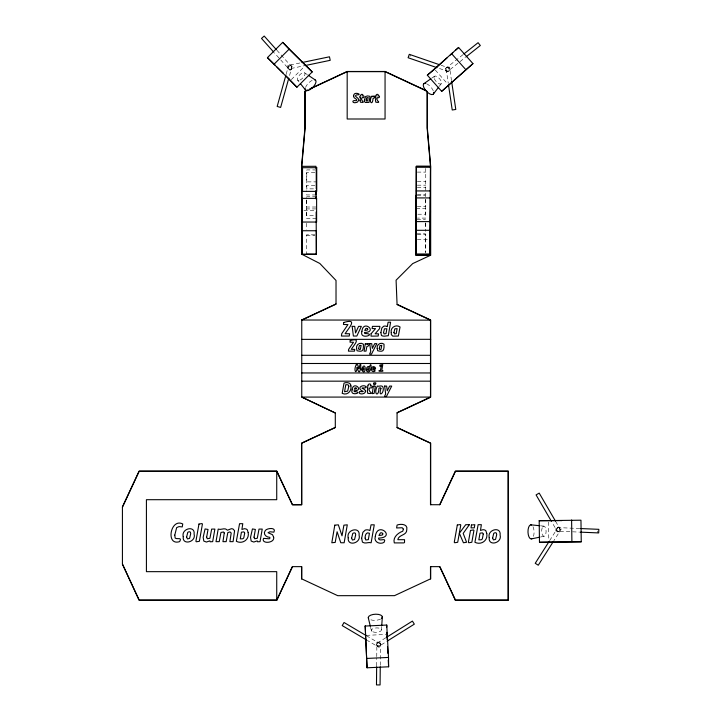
<?xml version="1.0" encoding="UTF-8"?>
<svg xmlns="http://www.w3.org/2000/svg" width="721" height="721" viewBox="0 0 721 721"><rect width="100%" height="100%" fill="white"/><g stroke="black" fill="none" stroke-linecap="round" stroke-linejoin="round"><path stroke-width="0.54" stroke-dasharray="3.6 2.7" d="M376.659 665.853L376.741 657.786M376.75 656.66L376.894 642.078L380.49 642.105L380.264 665.889M559.469 531.251L559.622 527.664M597.358 532.873L597.439 531.08M381.472 629.748L381.688 626.504M286.21 74.056L288.688 65.187L292.149 66.152L289.139 76.967M409.952 56.463L410.528 54.769M445.236 70.487L446.398 67.089M376.011 645.556L377.84 642.456M549.672 540.579L558.216 527.132L561.253 529.061L553.908 540.615M439.251 86.358L441.234 83.762M291.329 79.598L304.298 66.62M287.67 67.702L290.356 65.305M462.99 54.67L444.533 69.324L446.768 72.145L465.396 57.356M431.654 78.21L434.312 76.345M385.798 637.761L376.101 643.835L378.002 646.881L386.762 641.402M555.801 528.844L558.91 527.033M299.837 62.988L287.535 65.557L288.274 69.081L303.865 65.827M540.894 536.92L544.094 536.262M446.47 71.172L450.03 70.64M366.358 635.354L385.762 634.453M316.249 169.922L306.785 169.922L306.785 188.857L314.149 188.857M417.342 172.103L425.75 172.103M314.906 172.409L306.488 172.409L306.488 181.881L315.96 181.881M417.342 181.575L425.75 181.575M417.342 185.18L425.75 185.18M314.906 185.486L306.488 185.486L306.488 189.695M417.324 187.37L425.741 187.37M417.342 194.643L425.75 194.643L425.741 168.435M315.96 194.949L306.488 194.949L306.488 190.741M417.207 195.283L425.624 195.283L425.624 214.218L416.152 214.218M316.131 196.77L306.659 196.77L306.659 215.714L314.023 215.714M417.342 206.711L425.75 206.711L425.75 199.347M315.96 207.017L306.488 207.017L306.488 197.554M416.287 208.621L425.75 208.621L425.75 218.093L417.342 218.093M315.96 208.928L306.488 208.928L306.488 218.4L315.96 218.4M303.938 210.289L315.96 210.289M417.053 219.698L425.471 219.698M417.035 233.802L425.453 233.802L425.453 252.738M417.342 234.514L425.75 234.514L425.75 252.332M314.906 234.821L306.488 234.821L306.488 254.234M306.488 235.289L314.906 235.289M417.378 239.345L429.401 239.345M376.858 645.674L380.454 645.71M579.792 528.52L556.026 527.511L555.873 531.098L579.639 532.116M540.471 525.798L543.706 526.114M287.724 68.648L291.185 69.622M441.099 65.26L449.805 68.252L448.633 71.658L437.809 67.936M366.439 635.724L380.94 644.286L379.111 647.386L367.322 640.419M556.288 530.169L559.325 532.098M304.668 72.83L307.371 74.66M276.9 50.263L292.753 67.99L290.067 70.388L274.359 52.822M435.268 70.045L447.462 83.753M297.665 80.184L299.017 81.879M447.353 67.089L449.589 69.91M379.147 641.924L381.058 644.971M555.648 521.409L560.722 530.151L557.603 531.954L551.853 522.058M370.576 627.288L371.351 630.46M291.059 64.827L291.789 68.342M451.508 80.626L449.498 67.08L445.939 67.612L448.282 83.366M548.555 521.986L548.798 540.326M425.75 223.014L425.75 231.432M425.471 222.861L425.471 229.17M306.506 223.294L306.488 229.629M380.571 619.069A7.057 3.055 -3.1 0 1 370.63 619.772M305.533 87.466A7.057 3.055 -45.5 0 1 312.409 80.256M426.571 83.762A7.057 3.055 47.9 0 1 433.375 91.053M532.999 526.663A7.057 3.055 88.8 0 1 533.378 536.622M373.045 631.902A5.074 2.199 -3.1 0 0 381.382 630.325A5.074 2.199 -3.1 0 0 374.812 628.09A5.074 2.199 -3.1 0 0 373.045 631.902M299.891 80.103A5.074 2.199 -45.5 0 0 304.992 73.326A5.074 2.199 -45.5 0 0 298.62 76.102A5.074 2.199 -45.5 0 0 299.891 80.103M434.258 78.562A5.074 2.199 47.9 0 0 440.729 84.051A5.074 2.199 47.9 0 0 438.332 77.535A5.074 2.199 47.9 0 0 434.258 78.562M542.219 527.763A5.074 2.199 88.8 0 0 543.517 536.145A5.074 2.199 88.8 0 0 545.968 529.656A5.074 2.199 88.8 0 0 542.219 527.763"/><path stroke-width="1.08" d="M301.567 579.017L301.594 566.643M427.138 91.279L427.138 128.032L430.491 166.353L430.086 255.261L430.68 255.279L430.68 166.344L427.328 128.023L427.328 92.279M376.65 666.763L376.479 684.914L380.075 684.95L380.255 666.799M416.287 210.595L415.882 255.144L430.086 255.279L430.491 166.353L416.287 166.29L415.882 255.198L430.086 255.261L430.491 210.721M381.76 625.422L382.337 616.779M285.976 74.912L277.17 106.456L280.631 107.42L288.77 78.256M122.426 507.278L139.207 471.291L276.729 471.291L292.329 504.745L301.802 504.727L301.757 443.235L335.301 427.598L335.301 412.935L301.757 397.082L301.757 320.016M335.301 427.382L301.567 443.118L301.567 504.727L292.537 504.745L276.846 471.101L139.081 471.101L122.426 506.827L122.426 564.092L139.207 600.07L276.729 600.07L292.311 566.643L301.757 566.643L301.757 578.9L337.734 595.681L394.504 595.654L430.491 578.882L430.491 566.643L439.882 566.643L455.474 600.07M292.528 566.643L276.846 600.26L139.081 600.26L122.426 564.092M439.675 504.718L455.348 471.101L508.323 471.101L508.323 600.26L455.348 600.26L439.675 566.643M549.069 541.525L535.234 563.29L538.272 565.219L553.431 541.372M433.303 94.145L438.593 87.223M267.437 57.626L282.695 42.359L312.202 71.938L296.944 87.205L267.437 57.626L275.413 65.467M273.809 64.466L289.067 49.199L282.695 42.359M427.337 75.2L458.601 47.478L472.949 63.61L441.685 91.333L427.337 75.2L434.547 69.243M435.376 68.486L446.984 57.986M450.31 54.985L452.797 52.732M455.284 50.479L458.601 47.478M441.685 91.333L472.949 63.61M463.864 53.976L478.086 42.692L480.321 45.504L466.108 56.797M423.687 83.834L430.77 78.841M386.564 637.283L412.412 621.096L414.323 624.152L387.519 640.924M308.11 89.882L305.109 91.279L305.109 128.032L301.757 166.353L301.711 254.423M306.93 90.224L304.92 91.161L304.92 128.023L301.567 166.344L301.567 254.414L316.348 254.423L316.348 230.747L302.144 230.747L302.144 254.423L319.809 263.462L336.022 280.469L336.022 304.163L301.757 320.142M309.94 88.818L347.143 71.469L385.104 71.469L426.318 90.693M310.111 88.944L347.18 71.658L385.059 71.658L426.138 90.81M336.022 303.956L301.567 320.016L430.491 320.142L430.491 397.082L397.064 412.673L397.064 427.652L430.491 443.235L430.491 504.718L439.882 504.718L455.474 471.291L508.134 471.291L508.134 600.07L455.257 600.07M397.064 412.881L430.68 397.199L430.68 320.016L397.064 304.343L396.081 280.208L412.691 263.598L430.527 255.279M302.036 62.529L329.47 56.797L330.209 60.321L304.965 65.593M531.296 538.92L539.822 537.145M365.186 626.053L386.744 625.053L388.52 657.435L388.619 666.79L367.052 667.79L365.186 626.053L367.052 667.79M366.953 658.435L388.52 657.435M539.182 520.697L580.964 520.202L581.252 541.786L539.47 542.273L539.182 520.697L561.956 520.616M539.47 542.273L581.252 541.786M430.491 166.353L416.287 166.353L416.287 218.093M416.287 167.263L430.491 167.263M416.287 190.93L430.491 190.93M416.161 197.924L430.365 197.924L430.365 221.599L416.161 221.599L416.152 195.283M306.488 254.234L315.96 254.234M301.757 339.375L430.68 339.312M301.757 355.291L430.491 355.291M301.757 363.492L430.491 363.492M301.757 372.964L430.491 372.964M301.757 381.166L430.491 381.166M430.491 397.082L301.757 397.082L335.301 413.025M580.693 528.556L598.836 529.331L598.682 532.927L580.54 532.152M530.773 524.825L539.398 525.69M439.188 64.611L409.285 54.336L408.113 57.743L436.962 67.648M397.064 304.55L430.491 320.142M397.064 427.445L430.68 443.118L430.68 504.718M301.757 254.234L316.348 254.36L316.159 211.992M366.25 635.616L344.043 622.502L342.214 625.603L366.358 639.851M308.282 75.272L315.501 80.139M289.067 49.199L312.202 71.938M277.008 67.035L283.389 73.308M286.579 76.435L296.944 87.205M276.296 49.587L264.192 36.05L261.516 38.447L273.61 51.984M451.391 53.444L465.739 69.567M300.369 83.573L305.776 90.35M555.53 521.22L539.2 493.101L536.082 494.912L551.403 521.283M368.269 617.771L370.324 626.234M451.643 81.509L455.789 109.457L452.229 109.989L448.444 84.483M387.15 639.987L386.816 632.326M387.51 646.692L387.88 653.388M388.249 660.085L388.619 666.79M571.609 519.985L571.897 541.57M386.744 625.053L386.762 627.126M315.969 168.516L315.96 166.29L301.757 166.353L301.901 198.681M316.068 190.813L316.104 198.617M302 222.095L302.045 231.008M430.68 566.643L430.68 578.999M416.287 221.96L416.287 231.432M416.287 234.514L416.287 253.45M415.999 219.698L415.999 229.17M385.059 71.658L385.059 119.001L347.18 119.001L347.18 71.658M316.249 169.922L316.249 188.857M316.131 196.77L316.131 199.005M315.96 190.741L315.96 194.949M276.729 471.291L276.729 499.698L146.417 499.698L146.417 571.663L276.729 571.663L276.729 600.07M368.62 618.537A7.057 3.055 -3.1 0 1 375.803 614.202A7.057 3.055 -3.1 0 1 381.607 618.357M314.726 79.806A7.057 3.055 -45.5 0 1 312.337 87.854A7.057 3.055 -45.5 0 1 305.244 88.683M433.709 92.333A7.057 3.055 47.9 0 1 426.399 91.225A7.057 3.055 47.9 0 1 425.372 83.411M532.08 538.596A7.057 3.055 88.8 0 1 527.988 532.197A7.057 3.055 88.8 0 1 531.566 524.987M469.344 524.699L463.188 533.396L466.577 542.273L463.423 542.76L459.34 533.27L465.721 524.69L469.344 524.699M403.381 529.151L402.76 531.206C397.929 532.891 392.666 537.451 394.288 542.904L403.967 542.904L404.535 542.417L404.535 539.696L397.83 539.696C398.542 534.486 407.032 535.631 406.788 529.638C408.086 523.933 400.723 523.662 397.082 525.059L396.604 527.97L402.21 527.745L403.381 529.151M273.656 537.217C275.098 543.274 260.759 544.292 263.562 538.353L269.33 538.821L270.042 537.992L269.663 537.316C266.031 537.307 262.624 533.837 265.337 530.431C267.347 528.006 276.621 527.159 273.881 532.161L269.861 531.774L268.032 532.702L272.511 534.703L273.656 537.217M365.376 390.926C366.331 394.748 357.138 394.883 359.581 391.566C367.53 391.927 360.257 391.296 359.869 388.646C359.058 385.113 367.818 384.672 365.268 387.952C357.697 387.871 365.367 388.349 365.376 390.926M244.68 533.089L243.833 537.614A1.793 1.793 0 0 1 242.004 538.839L240.264 538.839L241.418 532.215L243.905 531.864L244.68 533.089M248.168 532.468C249.637 539.678 242.364 544.463 236.335 541.3L239.561 523.698L242.779 523.698L241.905 529.439L244.473 528.7L246.122 528.98L247.276 529.764L248.168 532.468M353.66 95.902L354.038 97.632L356.697 99.552A2.65 2.65 0 0 1 356.507 100.462L356.237 100.769C351.154 99.408 352.064 104.184 356.886 102.337A2.073 2.073 0 0 0 357.986 101.337C361.194 97.975 352.407 96.515 356.724 94.839C363.799 95.19 353.479 90.603 353.66 95.902M366.133 100.102L366.475 101.021L367.593 100.886L368.188 97.56L366.719 97.723L366.133 100.102M358.652 348.396L359.067 349.487L360.401 349.325L361.104 345.359L359.355 345.557L358.652 348.396M367.773 369.666L368.043 370.369L368.999 370.233L369.413 367.818L368.215 367.863L367.773 369.666M379.282 348.396L379.697 349.487L381.03 349.325L381.733 345.359L379.985 345.557L379.282 348.396M365.132 538.163L365.826 539.993L368.341 539.65L369.44 533.279C366.142 531.467 364.961 535.622 365.132 538.163M383.563 332.489L384.095 333.904L386.032 333.634L386.88 328.731L384.446 328.83L383.563 332.489M393.936 332.489L394.468 333.904L396.19 333.697L397.1 328.578L394.847 328.83L393.936 332.489M483.259 534.063L482.412 538.587A1.793 1.793 0 0 1 480.592 539.813L478.843 539.813L480.006 533.189L482.493 532.846L483.259 534.063M486.756 533.45C488.216 540.651 480.952 545.437 474.923 542.273L478.14 524.681L481.358 524.681L480.492 530.422L483.052 529.674L484.71 529.953L485.855 530.737L486.756 533.45M364.384 100.165L364.447 101.508L365.367 102.472L369.008 102.409L370.062 96.362L367.512 95.929L365.583 96.506L364.384 100.165M356.562 348.468L357.048 350.767C361.951 351.749 363.763 351.848 363.393 344.142C360.437 341.88 355.678 344.332 356.562 348.468M366.448 369.72L366.755 371.189C372.072 375.163 371.793 359.013 369.603 366.782A2.271 2.271 0 0 0 367.809 366.61L366.926 367.449L366.448 369.72M377.191 348.468L377.678 350.767C382.581 351.749 384.392 351.848 384.023 344.142C381.067 341.88 376.308 344.332 377.191 348.468M361.645 538.29L362.447 542.147C365.736 544.175 367.962 541.804 371.126 542.769L374.262 524.825L371.054 524.825L369.927 530.557A5.966 5.966 0 0 0 365.214 530.106L362.897 532.314L361.645 538.29M380.868 332.588L381.49 335.562C384.005 336.842 386.077 335.689 388.304 335.77L390.593 322.215L388.114 322.215L387.258 326.64A4.596 4.596 0 0 0 383.617 326.289L381.842 327.992L380.868 332.588M391.251 332.588L391.341 334.661L392.765 336.13L398.371 336.04L400.047 327.01C396.235 324.09 390.106 327.262 391.251 332.588M186.64 536.965L187.424 538.911L189.56 538.425L190.695 533.756L190.398 532.107L189.181 531.701L187.784 532.296L186.64 536.965M350.911 385.933C351.875 391.179 347.198 395.793 342.205 393.36L344.025 383.076C346.143 382.139 351.181 382.382 350.911 385.933M362.645 369.639C364.835 372.451 363.79 364.033 362.645 369.639M351.632 538.082L352.416 540.029L354.543 539.542L355.687 534.874L355.39 533.225L354.173 532.819L352.767 533.414L351.632 538.082M492.632 537.938L493.416 539.885L495.543 539.398L496.688 534.73L496.39 533.08L495.174 532.675L493.768 533.27L492.632 537.938M206.666 537.172L207.269 538.758L209.919 538.299L211.659 529.088L214.876 529.088L212.677 541.651L210.181 541.786L209.847 540.867L206.431 542.048L203.809 541.083L203.169 537.298L205.07 528.953L208.027 529.439L206.666 537.172M224.267 533.008L222.942 541.651L226.151 541.651L227.809 532.603L229.972 531.909L231.198 533.008L229.873 541.651L233.081 541.651L234.586 530.737L232.946 528.953L231.378 528.7L227.457 530.214C224.591 527.042 221.41 530.368 218.202 529.088L216.012 541.651L219.22 541.651L220.959 532.449L223.609 531.981L224.267 533.008M254.017 537.172L254.63 538.758L257.28 538.299L259.019 529.088L262.228 529.088L260.038 541.651L257.541 541.786L257.208 540.867L253.792 542.048L251.169 541.083L250.529 537.298L252.431 528.953L255.378 529.439L254.017 537.172M352.091 389.872C349.595 397.145 364.493 391.963 354.281 391.62L354.02 390.791C364.826 390.728 353.065 380.291 352.091 389.872M361.933 331.263C358.977 340.817 377.912 333.625 364.772 333.526L364.429 332.453C378.381 332.372 363.195 318.898 361.933 331.263M371.639 369.062C370.81 373.703 378.931 370.792 372.865 369.648C379.363 369.864 372.162 363.123 371.639 369.062M380.931 388.412C377.696 399.119 385.627 391.782 382.599 386.42C380.526 385.266 379.3 386.69 377.317 386.077C373.081 394.423 378.84 397.785 378.958 388.078L380.535 387.799L380.931 388.412M375.299 536.568C373.487 541.985 379.868 544.824 384.014 542.408C386.69 537.352 381.103 541.074 378.976 539.497L378.534 538.109C396.811 537.605 377.29 520.571 375.299 536.568M174.779 535.117L175.176 538.118C177.285 539.65 182.422 536.812 179.664 541.606C165.37 546.338 170.498 517.597 182.755 523.987L182.233 526.934L179.042 526.591L176.654 527.619L174.779 535.117M183.251 536.658C182.043 545.815 196.418 542.138 194.111 534.09C195.301 524.942 180.944 528.592 183.251 536.658M348.856 386.15L347.657 391.106L344.557 391.737L345.801 384.699L348.054 384.798L348.856 386.15M361.356 369.522C366.638 378.381 366.349 358.22 361.356 369.522M348.243 537.776C347.035 546.933 361.401 543.264 359.103 535.207C360.293 526.06 345.927 529.71 348.243 537.776M489.244 537.632C488.036 546.788 502.411 543.12 500.104 535.063C501.293 525.915 486.936 529.565 489.244 537.632M360.049 100.363L360.428 102.202C367.422 103.166 359.139 100.516 362.275 97.533C364.321 98.804 365.033 94.83 362.537 96.055C364.267 93.73 359.869 93.748 360.806 96.055C359.608 95.415 359.103 98.137 360.545 97.533L360.049 100.363M375.452 100.363L375.83 102.202C382.824 103.166 374.541 100.516 377.678 97.533C379.724 98.804 380.436 94.83 377.939 96.055C379.661 93.73 375.271 93.748 376.209 96.055C375.01 95.415 374.505 98.137 375.947 97.533L375.452 100.363M367.322 391.124L367.773 393.324C376.569 394.306 365.935 391.431 369.99 387.754C372.424 389.268 373.271 384.527 370.297 385.996C372.351 383.221 367.115 383.239 368.224 385.996C366.8 385.23 366.196 388.475 367.917 387.754L367.322 391.124M343.71 322.485L343.466 324.477L347.946 324.585L341.736 333.679L341.421 336.04L349.234 336.04L349.622 333.778L345.134 333.679C349.108 327.478 358.247 318.141 343.71 322.485M350.199 340.627L350.009 342.178L353.479 342.259L348.667 349.315L348.423 351.145L354.48 351.145L354.777 349.397L351.298 349.315C354.381 344.503 361.473 337.257 350.199 340.627M381.256 365.917L380.499 370.252C374.659 371.504 386.69 371.82 381.815 370.252L382.761 364.601L379.922 365.06L379.724 366.142L381.256 365.917M198.96 524.05L195.905 541.3L196.319 541.786L199.375 541.3L202.43 524.05L202.015 523.563L198.96 524.05M371.675 96.308C368.296 102.103 372.712 106.194 373.009 98.552C375.533 98.552 375.154 94.054 373.072 96.902L373.145 96.127L371.675 96.308M356.246 364.736C353.254 369.927 356.399 375.974 357.129 367.241C360.599 382.626 362.339 352.911 358.986 368.782L357.598 364.601L356.246 364.736M365.277 343.854L364.069 351.145L365.989 351.145L366.872 346.54C369.891 346.54 369.431 341.168 366.944 344.575L367.034 343.647L365.277 343.854M334.787 525.167L331.813 542.769L335.202 542.417L337.104 531.765L340.781 542.76L344.142 542.769L347.288 524.825L343.899 525.167L342.006 535.82L338.347 524.834L334.787 525.167M371.072 333.769L371.027 336.148L378.192 336.04L378.552 333.877L375.136 333.769L379.588 328.632L379.877 326.37L372.46 326.37L372.099 328.524L375.515 328.632L371.072 333.769M373.307 386.285L372.297 393.648L374.118 393.36L375.371 386.285L373.307 386.285M457.312 525.023L454.257 542.273L454.672 542.76L457.718 542.273L460.773 525.023L460.368 524.537L457.312 525.023M470.48 530.422L468.371 542.273L468.785 542.76L471.84 542.273L473.94 530.422L473.535 529.926L470.48 530.422M373.875 383.076C372.721 388.177 378.976 381.175 373.875 383.076M471.426 525.023L471.047 527.862L474.265 527.862L474.815 524.681L471.426 525.023M367.746 329.209L367.331 330.083L364.745 330.452L365.898 328.443L367.097 328.361L367.746 329.209M356.589 388.277L356.264 388.952L354.263 389.241L355.156 387.682L356.589 388.277M374.505 368.052L373.027 368.665L373.595 367.674L374.505 368.052M382.842 533.9L382.301 535.036L378.94 535.514L380.445 532.9L381.995 532.792L382.842 533.9M369.72 343.647L370.747 351.488L369.594 354.056L371.468 354.146L376.822 343.647L374.713 343.638L372.36 348.36L371.721 343.629L369.72 343.647M384.626 386.077L385.663 393.909L384.509 396.469L386.384 396.559L391.719 386.086L389.619 386.068L387.267 390.791L386.627 386.059L384.626 386.077M352.172 326.379L353.38 336.04L356.85 336.04L361.338 326.379L358.598 326.361L355.552 332.94L354.723 326.361L352.172 326.379M316.735 167.705L302.532 167.705L302.532 191.371L316.735 191.371L316.735 167.705M316.618 198.365L302.414 198.365L302.414 222.041L316.618 222.041L316.618 198.365M430.104 230.305L415.9 230.305L415.9 253.981L430.104 253.981L430.104 230.305"/></g></svg>
